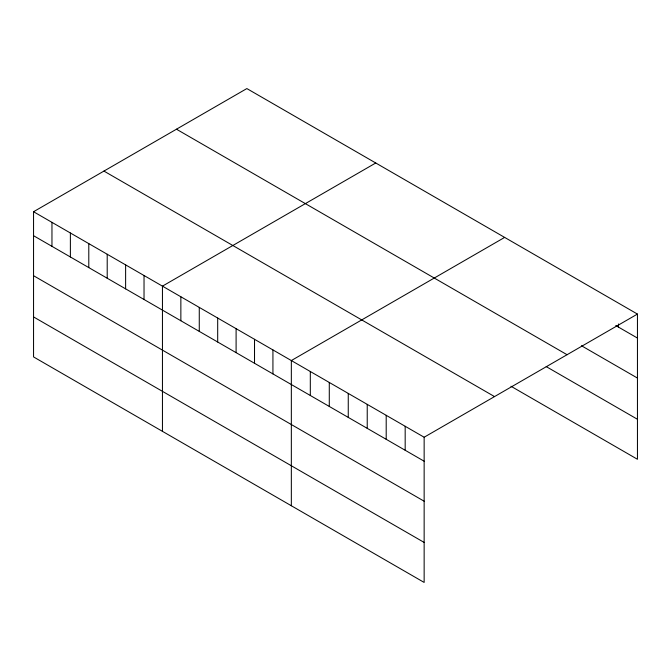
<?xml version="1.0" encoding="UTF-8"?>
<svg xmlns="http://www.w3.org/2000/svg" width="671" height="671" viewBox="0 0 671 671"><rect width="100%" height="100%" fill="white"/><g stroke="black" fill="none" stroke-linecap="round" stroke-linejoin="round"><path stroke-width="1.01" d="M33.55 211.726L424.147 437.232L424.147 582.428L33.55 356.922L33.55 211.726L246.853 88.572L637.45 314.078L637.45 459.274L510.975 386.253M375.752 162.986L162.449 286.14L162.449 431.336M504.651 237.408L291.34 360.553L291.34 505.758M424.147 437.232L637.45 314.078M615.768 325.544L637.45 338.058M581.438 345.724L637.45 378.058M176.465 129.209L567.062 354.716M546.202 366.592L637.45 419.274M103.938 171.08L494.535 396.595M33.55 235.706L424.147 461.212M33.55 275.706L424.147 501.212M33.55 316.922L424.147 542.428M618.477 323.976L618.477 327.104M405.175 426.278L405.175 450.258M386.202 415.324L386.202 439.304M367.23 404.37L367.23 428.35M348.257 393.416L348.257 417.396M329.285 382.462L329.285 406.441M310.312 371.508L310.312 395.487M272.929 349.926L272.929 373.906M254.519 339.3L254.519 363.271M236.1 328.664L236.1 352.644M217.689 318.037L217.689 342.009M199.27 307.402L199.27 331.382M180.86 296.775L180.86 320.746M144.03 275.513L144.03 299.484M125.62 264.877L125.62 288.857M107.209 254.25L107.209 278.222M88.79 243.615L88.79 267.595M70.38 232.988L70.38 256.968M51.961 222.353L51.961 246.332"/></g></svg>
